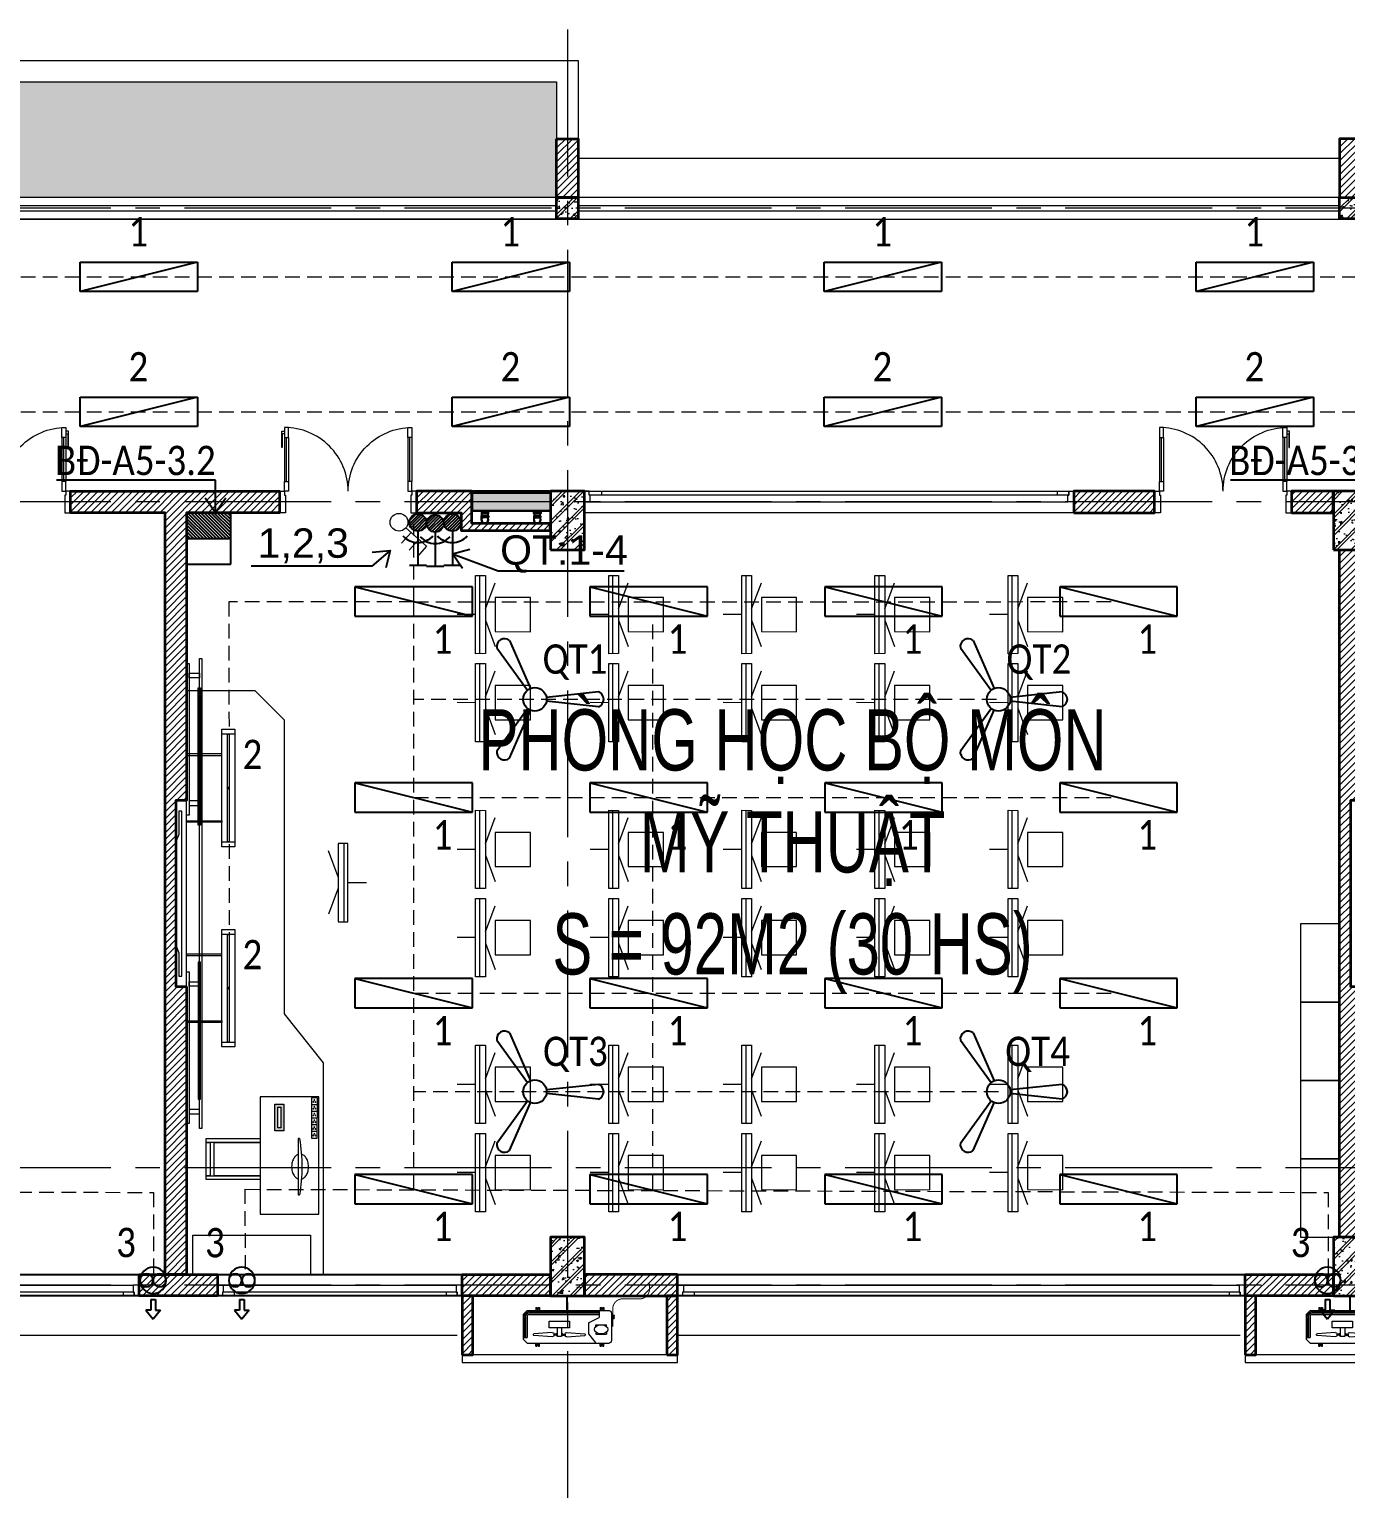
# Model space of a CAD drawing. Header units: millimetres. Extents: x 18326 to 214271, y -298828 to -198730.
# Drawn here: x 155601 to 169047, y -272810 to -257754 of the extents above; entities that cross this region are included whole.
import ezdxf
from ezdxf.enums import TextEntityAlignment as Align

# ---------------------------------------------------------------- set-up
doc = ezdxf.new("R2010")
doc.units = ezdxf.units.MM
doc.header["$LTSCALE"] = 20
doc.header["$MEASUREMENT"] = 0
for name, pattern in [('DASHED2', [0.375, 0.25, -0.125]), ('HIDDEN', [0.375, 0.25, -0.125]), ('xref LC GK$0$CENTER2', [1.125, 0.75, -0.125, 0.125, -0.125])]:
    doc.linetypes.add(name, pattern=pattern)
doc.layers.get('0').update_dxf_attribs({"lineweight": 0})
doc.layers.get('Defpoints').update_dxf_attribs({"color": 1, "lineweight": 25})
for name, color, linetype in [('!Cetech-TBD', 2, 'Continuous'), ('11TBDIEN', 6, 'Continuous'), ('CDC-E', 2, 'Continuous'), ('CDC-E-Equip', 2, 'Continuous'), ('CDC-E-Note', 3, 'Continuous'), ('CETECH-E-Switch', 2, 'Continuous'), ('CETECH-TBD', 2, 'Continuous'), ('TBD', 2, 'Continuous'), ('TEXT', 7, 'Continuous'), ('xref_mb.A5$0$KV-Net thay 3', 251, 'Continuous')]:
    doc.layers.add(name, color=color, linetype=linetype)
for name, color, linetype, lineweight in [('0.MAU XANH- DAY DIEN', 3, 'HIDDEN', 20), ('1.5 Thiết bị điện', 2, 'Continuous', 9), ('IBST-E-Chieu sang', 2, 'Continuous', 9), ('KV-Cat vat lieu', 11, 'Continuous', 20), ('KV-Cay xanh', 78, 'Continuous', 5), ('KV-Dim', 14, 'Continuous', 9), ('KV-Text', 7, 'Continuous', 25), ('xref LC GK$0$KV-Net truc', 251, 'xref LC GK$0$CENTER2', 9), ('xref_mb.A5$0$KV-Cat be tong', 6, 'Continuous', 35), ('xref_mb.A5$0$KV-Cat tuong', 4, 'Continuous', 35), ('xref_mb.A5$0$KV-Cat vat lieu', 11, 'Continuous', 20), ('xref_mb.A5$0$KV-Cay xanh', 78, 'Continuous', 5), ('xref_mb.A5$0$KV-Cua', 34, 'Continuous', 13), ('xref_mb.A5$0$KV-Hatch', 179, 'Continuous', 5), ('xref_mb.A5$0$KV-Net thay 1', 9, 'Continuous', 20), ('xref_mb.A5$0$KV-Net thay 2', 8, 'Continuous', 13), ('xref_mb.A5$0$KV-Noi that', 35, 'Continuous', 9), ('xref_mb.A5$0$KV-Thiet bi', 59, 'Continuous', 9)]:
    doc.layers.add(name, color=color, linetype=linetype, lineweight=lineweight)
doc.styles.add('AN - Arial', font='arial.ttf')
doc.styles.add('KT', font='vnsimli.shx', dxfattribs={"width": 0.72})
doc.styles.add('uv-abc', font='calibril.ttf', dxfattribs={"width": 0.85})
doc.styles.add('VN', font='arial.ttf', dxfattribs={"width": 0.7})
doc.dimstyles.new('A2-1-140', dxfattribs={"dimscale": 100, "dimtxt": 3, "dimasz": 1.5, "dimexe": 0.7, "dimexo": 0, "dimgap": 0.5, "dimtad": 1, "dimdec": 0, "dimrnd": 50, "dimzin": 13, "dimdsep": 46, "dimtxsty": 'KT', "dimblk1": 'ARCHTICK', "dimblk2": 'ARCHTICK', "dimsah": 1, "dimcen": 0, "dimdle": 0.7, "dimclrd": 1, "dimclre": 1, "dimclrt": 3, "dimadec": 0, "dimazin": 0, "dimtfac": 1.222222, "dimtdec": 0, "dimtix": 1, "dimtmove": 2, "dimatfit": 3, "dimldrblk": 'ARCHTICK', "dimfxl": 5, "dimfxlon": 1, "dimtolj": 1, "dimtzin": 13, "dimarcsym": 0})
pattern_1 = [(50, (0, 0), (215.17805, -18.82564), [22.5, -247.5]), (355, (0, 0), (-41.6254, 225.65764), [18, -198]), (100.4514, (17.93, -1.57), (173.55281, 206.83186), [19.12206, -210.34263]), (46.1842, (0, 60), (320.17231, -49.6557), [33.75, -371.25]), (96.6356, (26.68, 55.86), (280.3988, 292.23536), [28.6831, -315.5139]), (351.1842, (0, 60), (280.3986, 292.23558), [27, -297]), (21, (30, 45), (179.07212, -120.78567), [22.5, -247.5]), (326, (30, 45), (72.9946, 217.54501), [18, -198]), (71.4514, (44.92, 34.93), (252.06679, 96.75915), [19.12206, -210.34263]), (37.5, (0, 0), (3.647957, 99.868156), [0, -195.6, 0, -201, 0, -198.75]), (7.5, (0, 0), (78.92086, 118.323514), [0, -114.6, 0, -191.1, 0, -75.75]), (327.5, (-66.9, 0), (160.14673, -6.766462), [0, -75, 0, -234, 0, -310.5]), (317.5, (-96.9, 0), (174.95585, 30.031495), [0, -97.5, 0, -155.4, 0, -220.5]), (45, (0, 0), (-90.156115, 90.156115), []), (45, (0, 36.75), (-90.156115, 90.156115), [])]

# ---------------------------------------------------------------- blocks, each defined once
blk = doc.blocks.new('T3RQƯ')
at = {"layer": 'KV-Text', "color": 8, "insert": (118763, -40602), "char_height": 625, "width": 7962.05, "attachment_point": 2, "style": 'VN'}
blk.add_mtext('\\A1;\\pxqc;PHÒNG HỌC BỘ MÔN \\PMỸ THUẬT\\PS = 92M2 (30 HS)', dxfattribs=at)
blk = doc.blocks.new('t3')
at = {"layer": 'KV-Text', "color": 8, "xscale": 0.003999999956183369, "yscale": 0.003999999956183369, "zscale": 0.003999999956183369}
blk.add_blockref('T3RQƯ', (7.351, 232.338), dxfattribs=at)
blk = doc.blocks.new('l57')
at = {"layer": '!Cetech-TBD'}
for p, q in [((-600, 150), (600, 150)), ((600, 150), (-600, -150)), ((-600, -150), (-600, 150)), ((600, 150), (600, -150)), ((600, -150), (-600, -150))]:
    blk.add_line(p, q, dxfattribs=at)
blk = doc.blocks.new('QTRTUONG')
for centre, radius in [((-3.78, -2.92), 1.6), ((-3.78, -2.12), 0.798), ((-3.78, -3.72), 0.798)]:
    blk.add_circle(centre, radius)
blk = doc.blocks.new('quat gio1')
for p, q in [((114, 25), (114, -25)), ((114, 25), (229, 25)), ((229, 80), (327, 0)), ((229, 25), (229, 80)), ((114, -25), (229, -25)), ((229, -80), (327, 0)), ((229, -25), (229, -80))]:
    blk.add_line(p, q)
at = {"xscale": 89.50243443385698, "yscale": 89.50243443385698, "zscale": 89.50243443385698}
blk.add_blockref('QTRTUONG', (243, 261), dxfattribs=at)
blk = doc.blocks.new('*X544')
at = {"color": 0}
for p, q in [((11475, 51568), (11557, 51650)), ((11479, 51598), (11527, 51646)), ((11480, 51547), (11578, 51645)), ((11490, 51530), (11595, 51635)), ((11503, 51516), (11609, 51622)), ((11520, 51506), (11619, 51605)), ((11540, 51501), (11624, 51585)), ((11568, 51502), (11623, 51557))]:
    blk.add_line(p, q, dxfattribs=at)
blk = doc.blocks.new('S14')
at = {"layer": '!Cetech-TBD'}
for p, q in [((-75, 375), (75, 375)), ((0, 75), (0, 375))]:
    blk.add_line(p, q, dxfattribs=at)
blk.add_circle((0, 0), 75, dxfattribs=at)
blk.add_arc((0, 0), 175, 41.8103, 138.1897, dxfattribs=at)
blk.add_blockref('*X544', (-11550, -51575), dxfattribs=at)
blk = doc.blocks.new('Cong tac 3 - 1 chieu')
blk.add_line((50, 56), (214, 221))
for points in [[(153, 159), (238, 74)], [(214, 221), (299, 137)], [(91, 97), (176, 12)]]:
    blk.add_lwpolyline(points)
blk.add_circle((0, 0), 74.9)
blk = doc.blocks.new('*U596')
at = {"rotation": 217.4054022932137}
blk.add_blockref('Cong tac 3 - 1 chieu', (0, 0), dxfattribs=at)
blk = doc.blocks.new('_ARCHTICK')
at = {"color": 8, "const_width": 0.15}
blk.add_lwpolyline([(-0.5, -0.5), (0.5, 0.5)], dxfattribs=at)
blk = doc.blocks.new('DEN CHIEU BANGTAOTHEM')
for p, q in [((-829, -694), (-829, -509)), ((-829, -509), (-759, -509)), ((-829, -694), (-829, -509)), ((-829, -509), (840, -509)), ((-759, -509), (-759, -694)), ((-759, -591), (770, -591)), ((-759, -612), (-759, -591)), ((770, -612), (-759, -612)), ((770, -694), (770, -509)), ((770, -509), (840, -509)), ((770, -591), (770, -612)), ((840, -509), (840, -694)), ((840, -509), (840, -694)), ((-759, -694), (-829, -694)), ((840, -694), (-829, -694)), ((840, -694), (770, -694))]:
    blk.add_line(p, q)
at = {"elevation": 0}
for points in [[(-458, -9), (-458, -509), (-479, -509), (-479, -9)], [(469, -9), (469, -509), (490, -509), (490, -9)]]:
    blk.add_lwpolyline(points, close=True, dxfattribs=at)
at = {"layer": 'Defpoints'}
blk.add_circle((5, -602), 9.3, dxfattribs=at)
blk = doc.blocks.new('q1')
at = {"layer": 'TBD', "linetype": 'ByBlock'}
for p, q in [((-75, 651), (-18, 119)), ((75, 651), (18, 119)), ((-601, -260), (-112, -44)), ((-526, -390), (-94, -75)), ((526, -390), (94, -75)), ((601, -260), (112, -44))]:
    blk.add_line(p, q, dxfattribs=at)
blk.add_circle((0, 0), 120, dxfattribs=at)
for centre, start, end in [((0, 623), 20.3028, 159.6972), ((-539, -311), 140.3028, 279.6972), ((539, -311), 260.3028, 39.6972)]:
    blk.add_arc(centre, 80, start, end, dxfattribs=at)
blk = doc.blocks.new('pa6')
at = {"layer": 'CDC-E'}
h = blk.add_hatch(dxfattribs=at)
h.set_pattern_fill('ANSI31', scale=5)
h.set_pattern_definition([(45, (0, 0), (-11.2253, 11.2253), [])])
h.paths.add_polyline_path([(150, 175), (-150, 175), (-150, 0), (150, 0)])
for p, q in [((-150, 350), (150, 350)), ((-150, 0), (-150, 350)), ((150, 350), (150, 0)), ((-150, 175), (150, 175)), ((150, 0), (-150, 0))]:
    blk.add_line(p, q, dxfattribs=at)
blk = doc.blocks.new('xref LC GK$0$LC')
at = {"layer": 'xref LC GK$0$KV-Net truc', "color": 8, "ltscale": 100}
for points in [[(130750, -48924), (130750, -85479)], [(175587, -50750), (-10253, -50750)], [(175587, -53750), (-10253, -53750)], [(175587, -60550), (38033, -60550)], [(175587, -61750), (-10253, -61750)]]:
    blk.add_lwpolyline(points, dxfattribs=at)
blk = doc.blocks.new('xref_mb.A5$0$CN')
at = {"color": 8}
for p, q in [((-20, 398), (-267, 398)), ((-71, 398), (-71, 423)), ((-61, 423), (-71, 423)), ((-61, 398), (-61, 423)), ((-51, 398), (-51, 423)), ((-41, 423), (-51, 423)), ((-41, 398), (-41, 423)), ((-314, 332, 3), (-287, 332)), ((-314, 323, 3), (-314, 332, 3)), ((-314, 299, 3), (-314, 307, 3)), ((-314, 299, 3), (-287, 299)), ((-311, 320, 3), (-296, 320, 3)), ((-311, 311, 3), (-296, 311, 3)), ((-296, 311, 3), (-296, 320, 3)), ((-287, -348), (-287, 378)), ((0, -348), (0, 378)), ((27, 332, 3), (0, 332)), ((27, 299, 3), (0, 299)), ((9, 311, 3), (9, 320, 3)), ((24, 320, 3), (9, 320, 3)), ((24, 311, 3), (9, 311, 3)), ((27, 323, 3), (27, 332, 3)), ((27, 299, 3), (27, 307, 3)), ((-314, -238, 0), (-287, -238, -4)), ((-314, -247, 0), (-314, -238, 0)), ((-311, -250, 0), (-296, -250, 0)), ((-311, -259, 0), (-296, -259, 0)), ((-296, -259, 0), (-296, -250, 0)), ((27, -238, 0), (0, -238, -4)), ((9, -259, 0), (9, -250, 0)), ((24, -250, 0), (9, -250, 0)), ((24, -259, 0), (9, -259, 0)), ((27, -247, 0), (27, -238, 0)), ((-314, -271, 0), (-314, -263, 0)), ((-314, -271, 0), (-287, -271, -4)), ((-254, -382), (-287, -348)), ((-33, -382), (-254, -382)), ((0, -348), (-33, -382)), ((27, -271, 0), (0, -271, -4)), ((27, -271, 0), (27, -263, 0))]:
    blk.add_line(p, q, dxfattribs=at)
at = {"color": 8, "lineweight": 5}
for p, q in [((-206, 195), (-287, 261)), ((-191, 355), (-207, 355)), ((-207, 260), (-207, 355)), ((-141, 355), (-125, 355)), ((-125, 260), (-125, 355)), ((-107, 195), (-60, 291)), ((-7, 291), (-60, 291)), ((-33, -335), (-33, 291)), ((-20, -329), (-20, 291)), ((-7, -322), (-7, 291)), ((-233, 1), (-220, 163)), ((-191, 260), (-207, 260)), ((-107, 195), (-206, 195)), ((-193, 1), (-206, 163)), ((-141, 260), (-125, 260)), ((-233, -125), (-220, -287)), ((-199, -36), (-227, -36)), ((-151, -42), (-227, -42)), ((-227, -82), (-227, -42)), ((-151, -82), (-227, -82)), ((-199, -88), (-227, -88)), ((-207, -12), (-219, -12)), ((-207, -112), (-219, -112)), ((-217, -36), (-217, -12)), ((-217, -88), (-217, -112)), ((-209, -36), (-209, -12)), ((-209, -88), (-209, -112)), ((-193, -125), (-206, -287)), ((-46, -348), (-237, -348)), ((-237, -375), (-237, -348)), ((-53, -362), (-237, -362)), ((-60, -375), (-237, -375))]:
    blk.add_line(p, q, dxfattribs=at)
blk.add_lwpolyline([(-93, -152), (-93, 28), (-151, 28), (-151, -152)], close=True, dxfattribs=at)
at = {"color": 8}
for centre, radius, start, end in [((-267, 378), 19.9, 90, 180), ((-20, 378), 19.9, 0, 90), ((-311, 323, 3), 3.32, 180, 270), ((-311, 307, 3), 3.32, 90, 180), ((24, 323, 3), 3.32, 270, 0), ((24, 307, 3), 3.32, 0, 90), ((-311, -247, 0), 3.32, 180, 270), ((-311, -263, 0), 3.32, 90, 180), ((24, -247, 0), 3.32, 270, 0), ((24, -263, 0), 3.32, 0, 90)]:
    blk.add_arc(centre, radius, start, end, dxfattribs=at)
at = {"color": 8, "lineweight": 5}
for centre, radius, start, end in [((-213, 161), 6.84, 16.3642, 163.6358), ((-219, 1), 13.3, 180, 270), ((-207, 1), 13.3, 270, 0), ((-219, -125), 13.3, 90, 180), ((-207, -125), 13.3, 0, 90), ((-213, -285), 6.84, 196.3642, 343.6358), ((-60, -322), 53.1, 270, 0), ((-53, -329), 33.2, 270, 0), ((-46, -335), 13.3, 270, 0)]:
    blk.add_arc(centre, radius, start, end, dxfattribs=at)
at = {"color": 8, "lineweight": 5, "extrusion": (0, 0, -1)}
blk.add_ellipse((-166, 308), major_axis=(0, -60.1), ratio=0.677923, dxfattribs=at)
at = {"layer": 'Defpoints', "color": 8}
blk.add_line((0, 8), (130, 8), dxfattribs=at)
blk.add_lwpolyline([(130, -382), (130, 398)], dxfattribs=at)
blk = doc.blocks.new('xref_mb.A5$0$Module che dieu hoa')
at = {"layer": 'xref_mb.A5$0$KV-Hatch'}
h = blk.add_hatch(dxfattribs=at)
h.set_pattern_fill('ANSI31', color=8, scale=400)
h.set_pattern_definition([(45, (-151971.89, 102689.975), (-35.355339, 35.355339), [])])
h.paths.add_polyline_path([(50, -600), (160, -600), (160, 0), (50, 0)])
h.paths.add_polyline_path([(2140, -600), (2250, -600), (2250, 0), (2140, 0)])
at = {"layer": 'xref_mb.A5$0$KV-Cat tuong', "color": 8}
for points in [[(50, -600), (160, -600), (160, 0), (50, 0)], [(2140, -600), (2250, -600), (2250, 0), (2140, 0)]]:
    blk.add_lwpolyline(points, close=True, dxfattribs=at)
at = {"layer": 'xref_mb.A5$0$KV-Thiet bi', "color": 8, "const_width": 10}
blk.add_lwpolyline([(1964, 125), (1964, 70, -0.414214), (1864, -30), (1689, -30, 0.414214), (1589, -130), (1589, -315)], format="xyb", dxfattribs=at)
at = {"layer": 'xref_mb.A5$0$KV-Thiet bi', "color": 8}
blk.add_lwpolyline([(50, -680), (2250, -680), (2250, -600), (50, -600)], close=True, dxfattribs=at)
at = {"layer": 'xref_mb.A5$0$KV-Thiet bi', "color": 8, "xscale": -1.15384615384619, "yscale": 1.15384615384619, "zscale": 1.153846153846189, "rotation": 270}
blk.add_blockref('xref_mb.A5$0$CN', (1115, -150), dxfattribs=at)
blk = doc.blocks.new('*U401')
at = {"color": 8}
for p, q in [((-110, 1240), (-110, -1140)), ((-220, 1125), (-220, -1035)), ((-180, -1035), (-180, 1125)), ((-220, -1200), (-110, -1200))]:
    blk.add_line(p, q, dxfattribs=at)
for points in [[(-220, 1300), (-110, 1300), (-110, 1240), (-110, 1240), (-110, 1240), (-180, 1240), (-180, 1250), (-220, 1250)], [(-180, 1250), (-220, 1250), (-220, 1125), (-180, 1125)], [(-180, -1035), (-220, -1035), (-220, -1150), (-180, -1150)], [(-220, -1200), (-110, -1200), (-110, -1140), (-110, -1140), (-110, -1140), (-180, -1140), (-180, -1150), (-220, -1150)]]:
    blk.add_lwpolyline(points, close=True, dxfattribs=at)
blk = doc.blocks.new('xref_mb.A5$0$Module TX2')
at = {"layer": 'xref_mb.A5$0$KV-Hatch'}
h = blk.add_hatch(dxfattribs=at)
h.set_pattern_fill('ANSI31', color=8, scale=400, angle=90)
h.paths.add_polyline_path([(-2875, -235), (-3825, -235), (-3825, -15), (-2875, -15)])
h.paths.add_polyline_path([(425, -15), (-375, -15), (-375, -235), (425, -235)])
h.paths.add_polyline_path([(2925, -235), (3825, -235), (3825, -15), (2925, -15)])
at = {"layer": 'xref_mb.A5$0$KV-Cat tuong', "color": 8}
for points in [[(-2875, -235), (-3825, -235), (-3825, -15), (-2875, -15)], [(425, -15), (-375, -15), (-375, -235), (425, -235)], [(2925, -235), (3825, -235), (3825, -15), (2925, -15)]]:
    blk.add_lwpolyline(points, close=True, dxfattribs=at)
at = {"layer": 'xref_mb.A5$0$KV-Net thay 3', "color": 8}
for points in [[(-2875, -235), (-375, -235), (-375, -15), (-2875, -15)], [(425, -235), (2925, -235), (2925, -15), (425, -15)]]:
    blk.add_lwpolyline(points, close=True, dxfattribs=at)
at = {"layer": 'xref_mb.A5$0$KV-Cua', "color": 8, "xscale": -1, "rotation": 90}
for p in [(-1575, -235), (1725, -235)]:
    blk.add_blockref('*U401', p, dxfattribs=at)
blk = doc.blocks.new('*U422')
at = {"color": 8}
for p, q in [((70, 100), (70, 550)), ((90, 550), (90, 100)), ((1310, 550), (1310, 100)), ((1330, 100), (1330, 550))]:
    blk.add_line(p, q, dxfattribs=at)
for points in [[(22, 445), (22, 614), (50, 614), (50, 586), (27, 586), (27, 445)], [(0, 0), (50, 0), (50, -40), (60, -40), (60, -220), (0, -220)], [(1400, 0), (1350, 0), (1350, -40), (1340, -40), (1340, -220), (1400, -220)]]:
    blk.add_lwpolyline(points, close=True, dxfattribs=at)
for points in [[(50, 550), (90, 550), (90, 650), (50, 650), (50, 550)], [(1350, 550), (1310, 550), (1310, 650), (1350, 650), (1350, 550)], [(50, 553), (50, 100)], [(1350, 553), (1350, 100)], [(50, 100), (90, 100), (90, 0), (50, 0), (50, 100)], [(1350, 100), (1310, 100), (1310, 0), (1350, 0), (1350, 100)]]:
    blk.add_lwpolyline(points, dxfattribs=at)
at = {"color": 8, "ltscale": 0.2}
for points in [[(700, 0, 0.414214), (50, 650, 0.414214)], [(700, 0, -0.414214), (1350, 650, -0.414214)]]:
    blk.add_lwpolyline(points, format="xyb", dxfattribs=at)
blk = doc.blocks.new('*U423')
at = {"color": 8}
for p, q in [((-220, 3625), (-220, -1035)), ((-180, -1035), (-180, 3625)), ((-110, 3740), (-110, -1140)), ((-220, -1200), (-110, -1200))]:
    blk.add_line(p, q, dxfattribs=at)
for points in [[(-220, 3800), (-110, 3800), (-110, 3740), (-110, 3740), (-110, 3740), (-180, 3740), (-180, 3750), (-220, 3750)], [(-180, 3750), (-220, 3750), (-220, 3625), (-180, 3625)], [(-180, -1035), (-220, -1035), (-220, -1150), (-180, -1150)], [(-220, -1200), (-110, -1200), (-110, -1140), (-110, -1140), (-110, -1140), (-180, -1140), (-180, -1150), (-220, -1150)]]:
    blk.add_lwpolyline(points, close=True, dxfattribs=at)
blk = doc.blocks.new('xref_mb.A5$0$TX-07')
at = {"layer": 'xref_mb.A5$0$KV-Hatch'}
h = blk.add_hatch(dxfattribs=at)
h.set_pattern_fill('ANSI31', color=8, scale=400)
h.set_pattern_definition([(45, (-145096.89, 262454.975), (-35.355339, 35.355339), [])])
h.paths.add_polyline_path([(2050, -235), (2825, -235), (2825, -15), (2050, -15)])
h.paths.add_polyline_path([(650, -235), (175, -235), (175, -15), (650, -15)])
h.paths.add_polyline_path([(9525, -235), (8175, -235), (8175, -15), (9525, -15)])
h.paths.add_polyline_path([(12110, -5075), (12110, -8015), (11890, -8015), (11890, -235), (10925, -235), (10925, -15), (13060, -15), (13060, -235), (12110, -235), (12110, -3175), (12000, -3175), (12000, -5075)])
h.paths.add_polyline_path([(15025, -15), (14460, -15), (14460, -235), (14915, -235), (14915, -415), (15825, -415), (15825, -345), (15025, -345)])
h.paths.add_polyline_path([(21174, -235), (21999, -235), (21999, -15), (21174, -15)])
h.paths.add_polyline_path([(23399, -235), (23824, -235), (23824, -15), (23399, -15)])
at = {"layer": 'xref_mb.A5$0$KV-Cat tuong', "color": 8}
for points in [[(650, -235), (175, -235), (175, -15), (650, -15)], [(2050, -235), (2825, -235), (2825, -15), (2050, -15)], [(9525, -235), (8175, -235), (8175, -15), (9525, -15)], [(12110, -5075), (12110, -8015), (11890, -8015), (11890, -235), (10925, -235), (10925, -15), (13060, -15), (13060, -235), (12110, -235), (12110, -3175), (12000, -3175), (12000, -5075)], [(15025, -15), (14460, -15), (14460, -235), (14915, -235), (14915, -415), (15825, -415), (15825, -345), (15025, -345)], [(21174, -235), (21999, -235), (21999, -15), (21174, -15)], [(23399, -235), (23824, -235), (23824, -15), (23399, -15)]]:
    blk.add_lwpolyline(points, close=True, dxfattribs=at)
at = {"layer": 'xref_mb.A5$0$KV-Net thay 1', "color": 8}
for points in [[(2825, -15), (7825, -15), (7825, -235), (2825, -235)], [(16174, -15), (21174, -15), (21174, -235), (16174, -235)]]:
    blk.add_lwpolyline(points, close=True, dxfattribs=at)
at = {"layer": 'xref_mb.A5$0$KV-Cua', "color": 8}
for p in [(650, -15), (13060, -15)]:
    blk.add_blockref('*U422', p, dxfattribs=at)
at = {"layer": 'xref_mb.A5$0$KV-Cua', "color": 8, "xscale": -1}
for p in [(10925, -15), (23399, -15)]:
    blk.add_blockref('*U422', p, dxfattribs=at)
at = {"layer": 'xref_mb.A5$0$KV-Cua', "color": 8, "xscale": -1.000000000000001, "rotation": 90}
for p in [(6625, -235), (19974, -235)]:
    blk.add_blockref('*U423', p, dxfattribs=at)
blk = doc.blocks.new('xref_mb.A5$0$HCC')
at = {"layer": 'xref_mb.A5$0$KV-Hatch'}
h = blk.add_hatch(color=8, dxfattribs=at)
h.dxf.hatch_style = 1
h.paths.add_polyline_path([(401, -199), (401, -15), (-397, -15), (-397, -199)])
at = {"layer": 'xref_mb.A5$0$KV-Net thay 3', "color": 8}
for p, q in [((-397, -5, 0), (-397, -198, 0)), ((-397, -15, 0), (401, -15, 0)), ((395, -15), (396, -15)), ((-303, -268, 0), (-303, -252, 0)), ((-303, -252, 0), (-231, -252, 0)), ((-235, -268, 0), (-303, -268, 0)), ((-300, -295, 0), (-300, -268, 0)), ((-298, -200), (-298, -211, 0)), ((-298, -252, 0), (-298, -227, 0)), ((-236, -200, 0), (-236, -211, 0)), ((-236, -227, 0), (-236, -252, 0)), ((-231, -268, 0), (-235, -268, 0)), ((-235, -268, 0), (-235, -295, 0)), ((-231, -252, 0), (-231, -268, 0)), ((304, -252, 0), (232, -252, 0)), ((232, -252, 0), (232, -268, 0)), ((232, -268, 0), (235, -268, 0)), ((235, -268, 0), (304, -268, 0)), ((235, -268, 0), (235, -295, 0)), ((237, -200, 0), (237, -211, 0)), ((237, -227, 0), (237, -252, 0)), ((299, -200), (299, -211, 0)), ((299, -252, 0), (299, -227, 0)), ((300, -295, 0), (300, -268, 0)), ((304, -268, 0), (304, -252, 0))]:
    blk.add_line(p, q, dxfattribs=at)
at = {"layer": 'xref_mb.A5$0$KV-Net thay 3', "color": 8, "elevation": 0}
for points in [[(-389, -15), (-390, -15), (-390, 0), (-407, 0), (-407, -5), (-408, -5), (-408, 0), (-389, 0)], [(393, -15), (393, -15), (393, 0), (411, 0), (411, -5), (412, -5), (412, 0), (393, 0)], [(-303, -211), (-303, -227), (-231, -227), (-231, -211)], [(304, -211), (304, -227), (232, -227), (232, -211)]]:
    blk.add_lwpolyline(points, close=True, dxfattribs=at)
for points in [[(387, -15), (387, 0), (-383, 0), (-383, -15)], [(396, -15), (396, -5), (401, -5), (401, -199), (-397, -199), (-397, -5), (-392, -5), (-392, -15), (-391, -15), (-391, -5), (-398, -5), (-398, -200), (402, -200), (402, -5), (395, -5), (395, -15)]]:
    blk.add_lwpolyline(points, dxfattribs=at)
at = {"layer": 'xref_mb.A5$0$KV-Net thay 3', "color": 8}
for centre, radius, start, end in [((-267, -295, 0), 35.7, 155.38, 24.62), ((-267, -295, 0), 32.5, 180, 0), ((268, -295, 0), 35.7, 155.38, 24.62), ((268, -295, 0), 32.5, 180, 0)]:
    blk.add_arc(centre, radius, start, end, dxfattribs=at)
blk = doc.blocks.new('*U400')
at = {"color": 8}
blk.add_lwpolyline([(-7780, 0), (0, 0), (0, 50), (-7780, 50)], close=True, dxfattribs=at)
blk = doc.blocks.new('*U408')
at = {"color": 8}
blk.add_lwpolyline([(-6980, 0), (0, 0), (0, 50), (-6980, 50)], close=True, dxfattribs=at)
blk = doc.blocks.new('xref_mb.A5$0$A$Cb15db4b7')
at = {"color": 8}
blk.add_line((50, 155), (4750, 155), dxfattribs=at)
for points in [[(50, 155), (1600, 155), (1600, 130), (50, 130)], [(3242.5, 235), (3005, 235), (2927, 265), (1873, 265), (1795, 235), (1557.5, 235), (1557.5, 205), (3242.5, 205)], [(3200, 155), (4750, 155), (4750, 130), (3200, 130)], [(0, 25), (4800, 25), (4800, 0), (0, 0)], [(150, 25), (196, 25), (196, 130), (150, 130)], [(1700, 37.5), (300, 37.5), (300, 12.5), (1700, 12.5)], [(1500, 25), (1454, 25), (1454, 130), (1500, 130)], [(3100, 37.5), (4500, 37.5), (4500, 12.5), (3100, 12.5)], [(3300, 25), (3346, 25), (3346, 130), (3300, 130)], [(4650, 25), (4604, 25), (4604, 130), (4650, 130)]]:
    blk.add_lwpolyline(points, close=True, dxfattribs=at)
blk = doc.blocks.new('xref_mb.A5$0$ghe vi tinh giao vien')
at = {"color": 8}
for points in [[(-170, 0), (-170, 550), (-210, 550), (-210, 0)], [(170, 550), (-170, 550), (-170, 510), (170, 510)], [(170, 0), (170, 470), (-170, 470), (-170, 0)], [(210, 0), (210, 550), (170, 550), (170, 0)]]:
    blk.add_lwpolyline(points, close=True, dxfattribs=at)
blk = doc.blocks.new('xref_mb.A5$0$O cam HDMI')
at = {"layer": 'xref_mb.A5$0$KV-Thiet bi'}
h = blk.add_hatch(color=8, dxfattribs=at)
h.dxf.hatch_style = 1
h.paths.add_polyline_path([(-227, 108), (227, 108), (227, -47), (-227, -47)])
h.paths.add_polyline_path([(-176, 57), (176, 57), (176, 3), (-176, 3)], flags=16)
at = {"layer": 'xref_mb.A5$0$KV-Thiet bi', "color": 8}
for points in [[(-227, 108), (227, 108), (227, -47), (-227, -47)], [(-176, 57), (176, 57), (176, 3), (-176, 3)]]:
    blk.add_lwpolyline(points, close=True, dxfattribs=at)
blk = doc.blocks.new('xref_mb.A5$0$o dien 6d')
at = {"layer": 'xref_mb.A5$0$KV-Cat vat lieu', "color": 8}
blk.add_lwpolyline([(5843104, -64279), (5843104, -64329), (5842761, -64329), (5842761, -64279)], close=True, dxfattribs=at)
at = {"layer": 'xref_mb.A5$0$KV-Thiet bi', "color": 8}
for p, q in [((5842818, -64279), (5842818, -64329)), ((5842875, -64279), (5842875, -64329)), ((5842932, -64279), (5842932, -64329)), ((5842989, -64279), (5842989, -64329)), ((5843046, -64279), (5843046, -64329)), ((5843104, -64279), (5843104, -64329))]:
    blk.add_line(p, q, dxfattribs=at)
for centre in [(5842783, -64296), (5842783, -64314), (5842799, -64305), (5842840, -64296), (5842840, -64314), (5842856, -64305), (5842897, -64296), (5842897, -64314), (5842913, -64305), (5842955, -64296), (5842955, -64314), (5842970, -64305), (5843012, -64296), (5843012, -64314), (5843027, -64305), (5843069, -64296), (5843069, -64314), (5843084, -64305)]:
    blk.add_ellipse(centre, major_axis=(3.23, 0), ratio=1, dxfattribs=at)
blk = doc.blocks.new('xref_mb.A5$0$PC')
at = {"color": 8}
for p, q in [((1897493, 244493, 0), (1897493, 245069, 0)), ((1897493, 245069, 0), (1897505, 245069, 0)), ((1897496, 244493, 0), (1897496, 245069, 0)), ((1897496, 245069, 0), (1897508, 245069, 0)), ((1897505, 244493, 0), (1897493, 244493, 0)), ((1897508, 244493, 0), (1897496, 244493, 0))]:
    blk.add_line(p, q, dxfattribs=at)
blk.add_arc((1895792, 244781, 0), 1740, 350.4727, 9.5273, dxfattribs=at)
for points, knots in [([(1897496, 244656, 0), (1897493, 244657, 0), (1897489, 244658, 0), (1897481, 244663, 0), (1897476, 244666, 0), (1897467, 244674, 0), (1897462, 244679, 0), (1897454, 244689, 0), (1897450, 244695, 0), (1897444, 244708, 0), (1897441, 244715, 0), (1897435, 244729, 0), (1897433, 244737, 0), (1897430, 244752, 0), (1897429, 244760, 0), (1897428, 244777, 0), (1897428, 244785, 0), (1897429, 244801, 0), (1897430, 244809, 0), (1897433, 244825, 0), (1897435, 244833, 0), (1897440, 244847, 0), (1897443, 244854, 0), (1897450, 244867, 0), (1897454, 244873, 0), (1897462, 244883, 0), (1897466, 244888, 0), (1897476, 244896, 0), (1897480, 244899, 0), (1897489, 244904, 0), (1897493, 244905, 0), (1897496, 244907, 0)], [0.220469, 0.220469, 0.220469, 0.220469, 0.351176, 0.351176, 0.538257, 0.538257, 0.725338, 0.725338, 0.912419, 0.912419, 1.099499, 1.099499, 1.28658, 1.28658, 1.473661, 1.473661, 1.660742, 1.660742, 1.847823, 1.847823, 2.034903, 2.034903, 2.221984, 2.221984, 2.409065, 2.409065, 2.596146, 2.596146, 2.783226, 2.783226, 2.921123, 2.921123, 2.921123, 2.921123]), ([(1897528, 244908, 0), (1897529, 244908, 0), (1897530, 244907, 0), (1897536, 244906, 0), (1897541, 244903, 0), (1897551, 244898, 0), (1897555, 244894, 0), (1897565, 244886, 0), (1897569, 244881, 0), (1897577, 244870, 0), (1897580, 244864, 0), (1897587, 244851, 0), (1897590, 244843, 0), (1897595, 244829, 0), (1897596, 244821, 0), (1897599, 244805, 0), (1897600, 244797, 0), (1897601, 244781, 0), (1897601, 244773, 0), (1897599, 244756, 0), (1897598, 244748, 0), (1897594, 244733, 0), (1897592, 244725, 0), (1897587, 244711, 0), (1897583, 244704, 0), (1897576, 244692, 0), (1897572, 244686, 0), (1897564, 244676, 0), (1897560, 244672, 0), (1897550, 244664, 0), (1897545, 244661, 0), (1897536, 244657, 0), (1897532, 244656, 0), (1897528, 244655, 0)], [3.30523, 3.30523, 3.30523, 3.30523, 3.344469, 3.344469, 3.531549, 3.531549, 3.71863, 3.71863, 3.905711, 3.905711, 4.092792, 4.092792, 4.279873, 4.279873, 4.466953, 4.466953, 4.654034, 4.654034, 4.841115, 4.841115, 5.028196, 5.028196, 5.215276, 5.215276, 5.402357, 5.402357, 5.589438, 5.589438, 5.776519, 5.776519, 5.963599, 5.963599, 6.119548, 6.119548, 6.119548, 6.119548])]:
    blk.add_open_spline(points, degree=3, knots=knots, dxfattribs=at)
blk = doc.blocks.new('xref_mb.A5$0$15446161')
at = {"layer": 'xref_mb.A5$0$KV-Noi that', "color": 8}
blk.add_lwpolyline([(-32307, 5043), (-32307, 2883), (-32707, 2383), (-32707, -617), (-33007, -917), (-33707, -917)], dxfattribs=at)
for points in [[(-33642, 4643), (-32442, 4643), (-32442, 5043), (-33642, 5043)], [(-32357, 4428), (-32357, 3228), (-32957, 3228), (-32957, 4428)]]:
    blk.add_lwpolyline(points, close=True, dxfattribs=at)
at = {"color": 8}
for name, p, xscale, yscale, zscale, rotation in [('xref_mb.A5$0$o dien 6d', (26246, 7015144), 1.200000000000005, 1.200000000000005, 1.200000000000005, 270.1513189493489), ('xref_mb.A5$0$O cam HDMI', (-32778, 3439), -0.6000000000000029, 0.6000000000000029, 0.6000000000000029, 270)]:
    blk.add_blockref(name, p, dxfattribs=dict(at, xscale=xscale, yscale=yscale, zscale=zscale, rotation=rotation))
at = {"layer": 'xref_mb.A5$0$KV-Noi that', "color": 8}
blk.add_blockref('xref_mb.A5$0$PC', (-1930062, -240838, 0), dxfattribs=at)
at = {"layer": 'xref_mb.A5$0$KV-Noi that', "color": 8, "rotation": 90}
blk.add_blockref('xref_mb.A5$0$ghe vi tinh giao vien', (-32957, 3865), dxfattribs=at)
at = {"layer": 'xref_mb.A5$0$KV-Noi that', "color": 8, "xscale": -1.000000000000003, "rotation": 90}
blk.add_blockref('xref_mb.A5$0$A$Cb15db4b7', (-33552, 3553), dxfattribs=at)
blk = doc.blocks.new('xref_mb.A5$0$cot22x22')
at = {"layer": 'xref_mb.A5$0$KV-Hatch'}
h = blk.add_hatch(dxfattribs=at)
h.set_pattern_fill('CHAU-01', color=8, scale=30, pattern_type=2)
h.set_pattern_definition(pattern_1)
h.paths.add_polyline_path([(-301545, 85409), (-301545, 85629), (-301765, 85629), (-301765, 85409)])
at = {"layer": 'xref_mb.A5$0$KV-Cat be tong', "color": 8}
blk.add_lwpolyline([(-301765, 85629), (-301545, 85629), (-301545, 85409), (-301765, 85409)], close=True, dxfattribs=at)
blk = doc.blocks.new('xref_mb.A5$0$cot 350x600')
at = {"layer": 'xref_mb.A5$0$KV-Hatch'}
h = blk.add_hatch(dxfattribs=at)
h.set_pattern_fill('CHAU-01', color=8, scale=30, pattern_type=2)
h.set_pattern_definition(pattern_1)
h.paths.add_polyline_path([(187770, 89199), (187420, 89199), (187420, 88599), (187770, 88599)])
at = {"layer": 'xref_mb.A5$0$KV-Cat be tong', "color": 8}
blk.add_lwpolyline([(187420, 88599), (187770, 88599), (187770, 89199), (187420, 89199)], close=True, dxfattribs=at)
blk = doc.blocks.new('xref_mb.A5$0$DVCT3')
at = {"layer": 'xref_mb.A5$0$KV-Cat be tong', "color": 8}
for name, p in [('xref_mb.A5$0$cot22x22', (938311, -125447)), ('xref_mb.A5$0$cot22x22', (946311, -125447)), ('xref_mb.A5$0$cot 350x600', (449062, -132018)), ('xref_mb.A5$0$cot 350x600', (457062, -132018)), ('xref_mb.A5$0$cot 350x600', (449062, -139638)), ('xref_mb.A5$0$cot 350x600', (457062, -139638))]:
    blk.add_blockref(name, p, dxfattribs=at)
blk = doc.blocks.new('*U424')
at = {"color": 8}
for p, q in [((-110, 4540), (-110, -1140)), ((-220, 4425), (-220, -1035)), ((-180, -1035), (-180, 4425)), ((-220, -1200), (-110, -1200))]:
    blk.add_line(p, q, dxfattribs=at)
for points in [[(-220, 4600), (-110, 4600), (-110, 4540), (-110, 4540), (-110, 4540), (-180, 4540), (-180, 4550), (-220, 4550)], [(-180, 4550), (-220, 4550), (-220, 4425), (-180, 4425)], [(-180, -1035), (-220, -1035), (-220, -1150), (-180, -1150)], [(-220, -1200), (-110, -1200), (-110, -1140), (-110, -1140), (-110, -1140), (-180, -1140), (-180, -1150), (-220, -1150)]]:
    blk.add_lwpolyline(points, close=True, dxfattribs=at)
blk = doc.blocks.new('xref_mb.A5$0$tx2a')
at = {"layer": 'xref_mb.A5$0$KV-Hatch'}
h = blk.add_hatch(dxfattribs=at)
h.set_pattern_fill('ANSI31', color=8, scale=400)
h.set_pattern_definition([(45, (-189096.89, 102704.975), (-35.355339, 35.355339), [])])
h.paths.add_polyline_path([(2925, 235), (3825, 235), (3825, 15), (2925, 15)])
h.paths.add_polyline_path([(-2875, 235), (-3825, 235), (-3825, 15), (-2875, 15)])
at = {"layer": 'xref_mb.A5$0$KV-Cat tuong', "color": 8}
for points in [[(-2875, 235), (-3825, 235), (-3825, 15), (-2875, 15)], [(2925, 235), (3825, 235), (3825, 15), (2925, 15)]]:
    blk.add_lwpolyline(points, close=True, dxfattribs=at)
at = {"layer": 'xref_mb.A5$0$KV-Net thay 3', "color": 8}
blk.add_lwpolyline([(-2875, 235), (2925, 235), (2925, 15), (-2875, 15)], close=True, dxfattribs=at)
at = {"layer": 'xref_mb.A5$0$KV-Cua', "color": 8, "rotation": 90}
blk.add_blockref('*U424', (1725, 235), dxfattribs=at)
blk = doc.blocks.new('xref_mb.A5$0$A$C8ad3305f')
at = {"layer": 'xref_mb.A5$0$KV-Hatch'}
h = blk.add_hatch(dxfattribs=at)
h.set_pattern_fill('ANSI31', color=8, scale=400)
h.set_pattern_definition([(45, (-169096.89, 262579.975), (-35.355339, 35.355339), [])])
h.paths.add_polyline_path([(110, -4950), (110, -7510), (-110, -7510), (-110, -490), (110, -490), (110, -3050), (0, -3050), (0, -4950)])
at = {"layer": 'xref_mb.A5$0$KV-Cat tuong', "color": 8}
blk.add_lwpolyline([(110, -4950), (110, -7510), (-110, -7510), (-110, -490), (110, -490), (110, -3050), (0, -3050), (0, -4950), (110, -4950)], dxfattribs=at)
blk = doc.blocks.new('xref_mb.A5$0$khung tranh')
at = {"color": 8}
for p, q in [((74439, 7738), (73790, 7270)), ((74091, 7536), (73980, 7690)), ((74197, 7489), (74472, 7565)), ((74103, 7421), (73944, 7184)), ((74350, 7477), (74067, 7272)), ((74561, 7185), (74350, 7477)), ((74067, 7272), (74277, 6980)), ((74277, 6980), (74561, 7185))]:
    blk.add_line(p, q, dxfattribs=at)
blk.add_lwpolyline([(73826, 7221), (73767, 7302), (74416, 7770), (74474, 7689)], close=True, dxfattribs=at)
blk = doc.blocks.new('xref_mb.A5$0$A$Cc26d60cc')
at = {"color": 8}
for p, q in [((230, 0, 519), (230, 800, 519)), ((290, 458, 519), (389, 725, 519)), ((190, 400, 519), (0, 400, 519)), ((290, 342, 519), (389, 75, 519))]:
    blk.add_line(p, q, dxfattribs=at)
at = {"color": 8, "elevation": 519}
blk.add_lwpolyline([(290, 800), (190, 800), (190, 0), (290, 0)], close=True, dxfattribs=at)
blk = doc.blocks.new('xref_mb.A5$0$PMT')
at = {"color": 8, "elevation": 1041}
for points in [[(-4813, 8061), (-4813, 8861), (-5213, 8861), (-5213, 8061)], [(-4813, 7261), (-4813, 8061), (-5213, 8061), (-5213, 7261)], [(-4813, 6461), (-4813, 7261), (-5213, 7261), (-5213, 6461)], [(-4813, 5661), (-4813, 6461), (-5213, 6461), (-5213, 5661)]]:
    blk.add_lwpolyline(points, close=True, dxfattribs=at)
at = {"color": 8, "rotation": 234.1632723156754}
for p in [(35443, 72678, 1041), (36803, 72678, 1041), (38163, 72678, 1041), (39523, 72678, 1041), (40883, 72678, 1041), (35443, 71778, 1041), (36803, 71778, 1041), (38163, 71778, 1041), (39523, 71778, 1041), (40883, 71778, 1041), (35443, 70278, 1041), (36803, 70278, 1041), (38163, 70278, 1041), (39523, 70278, 1041), (40883, 70278, 1041), (35443, 69378, 1041), (36803, 69378, 1041), (38163, 69378, 1041), (39523, 69378, 1041), (40883, 69378, 1041), (35443, 67878, 1041), (36803, 67878, 1041), (38163, 67878, 1041), (39523, 67878, 1041), (40883, 67878, 1041), (35443, 66978, 1041), (36803, 66978, 1041), (38163, 66978, 1041), (39523, 66978, 1041), (40883, 66978, 1041)]:
    blk.add_blockref('xref_mb.A5$0$khung tranh', p, dxfattribs=at)
at = {"color": 8}
blk.add_blockref('xref_mb.A5$0$A$Cc26d60cc', (4729, 4838, -519), dxfattribs=at)

msp = doc.modelspace()

# ---------------------------------------------------------------- hatches: boundary and pattern name
at = {"layer": 'xref_mb.A5$0$KV-Cay xanh'}
h = msp.add_hatch(dxfattribs=at)
h.set_pattern_fill('CROSS', color=8, scale=500)
h.paths.add_polyline_path([(160987, -258290), (160987, -259470), (154007, -259470), (153217, -258870), (152987, -258870), (152987, -259470), (145427, -259470), (145427, -258290)])
at = {"layer": 'xref_mb.A5$0$KV-Hatch'}
h = msp.add_hatch(dxfattribs=at)
h.set_pattern_fill('ANSI31', color=8, scale=400)
h.paths.add_polyline_path([(141407, -259690), (144987, -259690), (144987, -259580), (141627, -259580), (141627, -259180), (144987, -259180), (144987, -259470), (145207, -259470), (145207, -259070), (141407, -259070)])
h.paths.add_polyline_path([(153207, -259690), (154007, -259690), (154007, -259470), (153217, -258870), (152987, -258870), (152987, -259470), (153207, -259470), (153207, -259001), (153825, -259470), (153207, -259470)])
h.paths.add_polyline_path([(160987, -258870), (161207, -258870), (161207, -259470), (160987, -259470)])
h.paths.add_polyline_path([(169207, -259690), (170007, -259690), (170007, -259470), (169217, -258870), (168987, -258870), (168987, -259470), (169207, -259470), (169207, -259001), (169825, -259470), (169207, -259470)])
h.paths.add_polyline_path([(171937, -258870), (172157, -258870), (172157, -259690), (171937, -259690)])
h.paths.add_polyline_path([(187687, -259690), (185207, -259690), (185207, -259580), (187467, -259580), (187467, -259180), (185207, -259180), (185207, -259470), (184987, -259470), (184987, -259070), (187687, -259070)])
h.paths.add_polyline_path([(193207, -259690), (195792, -259690), (195792, -259470), (193207, -259470)])
h.paths.add_polyline_path([(197487, -259690), (197487, -259470), (196572, -259470), (196572, -259690)])
h.paths.add_polyline_path([(197707, -259690), (197487, -259690), (197487, -260500), (197097, -260500), (197097, -260610), (197707, -260610)])
h.paths.add_polyline_path([(197357, -262470), (197357, -262690), (196047, -262690), (196047, -262470), (197097, -262470), (197097, -261710), (197707, -261710), (197707, -262470), (197487, -262470), (197487, -261820), (197207, -261820), (197207, -262470)])
h.paths.add_polyline_path([(193272, -262470), (194647, -262470), (194647, -262690), (193272, -262690)])
h.paths.add_polyline_path([(197487, -263070), (197707, -263070), (197707, -268905), (197487, -268905)])
h.paths.add_polyline_path([(194022, -270470), (193272, -270470), (193272, -270690), (194022, -270690)])
h.paths.add_polyline_path([(194822, -270470), (197357, -270470), (197357, -270690), (194822, -270690)])
h.paths.add_polyline_path([(197707, -269705), (197487, -269705), (197487, -270090), (197707, -270090)])
h.paths.add_polyline_path([(186222, -270690), (186002, -270690), (186002, -270980), (184192, -270980), (184192, -270690), (183972, -270690), (183972, -271090), (186222, -271090)])
h.paths.add_polyline_path([(146222, -270690), (146002, -270690), (146002, -270980), (143682, -270980), (143682, -270690), (143462, -270690), (143462, -271090), (146222, -271090)])

# ---------------------------------------------------------------- linework, layer by layer
at = {"layer": '0.MAU XANH- DAY DIEN', "linetype": 'DASHED2', "ltscale": 30}
for points in [[(133913, -260280), (194727, -260280)], [(133913, -261660), (194727, -261660)], [(159527, -263598), (159527, -262805)], [(159527, -263600), (157639, -263600), (157642, -267199)], [(159527, -269598), (159527, -263598)], [(159527, -263600), (166727, -263598)], [(161970, -269608), (161970, -263748)], [(165480, -264596), (159527, -264596)], [(159527, -265598), (166727, -265598)], [(159527, -267598), (166727, -267598)], [(165502, -268604), (159527, -268604)], [(145802, -269601), (156869, -269633)], [(156869, -269633), (156869, -270483)], [(157802, -269598), (157805, -270415)], [(157802, -269601), (168869, -269633)], [(168869, -269633), (168869, -270483)]]:
    msp.add_lwpolyline(points, dxfattribs=at)
at = {"layer": 'xref_mb.A5$0$KV-Cat tuong', "color": 8}
for points in [[(160987, -258870), (161207, -258870), (161207, -259470), (160987, -259470)], [(169207, -259690), (170007, -259690), (170007, -259470), (169217, -258870), (168987, -258870), (168987, -259470), (169207, -259470), (169207, -259001), (169825, -259470), (169207, -259470)]]:
    msp.add_lwpolyline(points, close=True, dxfattribs=at)
at = {"layer": 'xref_mb.A5$0$KV-Net thay 2', "color": 8}
for points in [[(145207, -258070), (161207, -258070), (161207, -259690), (145207, -259690)], [(160987, -258290), (160987, -259470), (154007, -259470), (153217, -258870), (152987, -258870), (152987, -259470), (145427, -259470), (145427, -258290)], [(160987, -259470), (154007, -259470), (154007, -259690), (160987, -259690)], [(161207, -259690), (168987, -259690), (168987, -259470), (161207, -259470)]]:
    msp.add_lwpolyline(points, close=True, dxfattribs=at)
for points in [[(168987, -259070), (161207, -259070)], [(154222, -271090), (159972, -271090)], [(162222, -271090), (167972, -271090)]]:
    msp.add_lwpolyline(points, dxfattribs=at)

# ---------------------------------------------------------------- block references
at = {"yscale": 0.9999811998533592, "zscale": 0.9999811998533592}
for p, xscale in [((156718, -260280), 0.9999811998533592), ((160519, -260280), 0.9999811998533592), ((164320, -260280), 0.9999811998533592), ((168121, -260280), 0.9999811998533592), ((156718, -261660), 0.9999811998533592), ((160519, -261660), 0.9999811998533592), ((164320, -261660), 0.9999811998533592), ((168121, -261660), 0.9999811998533592), ((159527, -263598), -0.9999811998533592), ((161927, -263598), -0.9999811998533592), ((164327, -263598), -0.9999811998533592), ((166727, -263598), -0.9999811998533592), ((159527, -265598), -0.9999811998533592), ((161927, -265598), -0.9999811998533592), ((164327, -265598), -0.9999811998533592), ((166727, -265598), -0.9999811998533592), ((159527, -267598), -0.9999811998533592), ((161927, -267598), -0.9999811998533592), ((164327, -267598), -0.9999811998533592), ((166727, -267598), -0.9999811998533592), ((159527, -269598), -0.9999811998533592), ((161927, -269598), -0.9999811998533592), ((164327, -269598), -0.9999811998533592), ((166727, -269598), -0.9999811998533592)]:
    msp.add_blockref('l57', p, dxfattribs=dict(at, xscale=xscale))
at = {"layer": '1.5 Thiết bị điện', "xscale": 0.7190646153845159, "yscale": 0.7190646153845159, "zscale": 0.7190646153845159, "rotation": 89.99999999999997}
for p in [(157200, -265506), (157200, -267551)]:
    msp.add_blockref('DEN CHIEU BANGTAOTHEM', p, dxfattribs=at)
at = {"layer": '11TBDIEN', "xscale": -0.9353070829510689, "yscale": 0.9353070829510689, "zscale": 0.9353070829510689, "rotation": 89.99999999999997}
for p in [(156864, -270620), (157771, -270620), (168864, -270620)]:
    msp.add_blockref('quat gio1', p, dxfattribs=at)
at = {"layer": 'CDC-E-Equip', "xscale": -1.5, "yscale": 1.5, "zscale": 1.5, "rotation": 180}
msp.add_blockref('pa6', (157432, -262690), dxfattribs=at)
at = {"layer": 'CETECH-E-Switch', "ltscale": 30, "rotation": 180.0810046212292}
for p, xscale, yscale, zscale in [((159570, -262790), 1.170150617869477, 1.170150617869477, 1.170150617869477), ((159746, -262799), 1.170150617869477, 1.170150617869477, 1.170150617869477), ((159922, -262790), 1.170150617869478, 1.170150617869478, 1.170150617869478)]:
    msp.add_blockref('S14', p, dxfattribs=dict(at, xscale=xscale, yscale=yscale, zscale=zscale))
at = {"layer": 'CETECH-TBD', "ltscale": 1000, "rotation": 270}
for p in [(160765, -264596), (165502, -264596), (160765, -268604), (165502, -268604)]:
    msp.add_blockref('q1', p, dxfattribs=at)
at = {"layer": 'IBST-E-Chieu sang', "xscale": 1.212631576989025, "yscale": 1.212631576989025, "zscale": 1.212631576989025, "rotation": 55.46444209114816}
msp.add_blockref('*U596', (159377, -262787), dxfattribs=at)
at = {"layer": 'KV-Cay xanh', "color": 8, "xscale": 250, "yscale": 250, "zscale": 250}
msp.add_blockref('t3', (42797, -282180), dxfattribs=at)
at = {"layer": 'xref LC GK$0$KV-Net truc', "color": 8}
msp.add_blockref('xref LC GK$0$LC', (30347, -208830), dxfattribs=at)
at = {"layer": 'xref_mb.A5$0$KV-Cat be tong', "color": 8}
msp.add_blockref('xref_mb.A5$0$DVCT3', (-475559, -219651), dxfattribs=at)
at = {"layer": 'xref_mb.A5$0$KV-Cat tuong', "color": 8}
for name, p in [('xref_mb.A5$0$TX-07', (145097, -262455)), ('xref_mb.A5$0$HCC', (160521, -262470)), ('xref_mb.A5$0$A$C8ad3305f', (169097, -262580)), ('xref_mb.A5$0$Module che dieu hoa', (159972, -270690)), ('xref_mb.A5$0$tx2a', (165097, -270705)), ('xref_mb.A5$0$Module che dieu hoa', (167972, -270690))]:
    msp.add_blockref(name, p, dxfattribs=at)
at = {"layer": 'xref_mb.A5$0$KV-Cat tuong', "color": 8, "xscale": -1, "rotation": 180}
msp.add_blockref('xref_mb.A5$0$Module TX2', (157097, -270705), dxfattribs=at)
at = {"layer": 'xref_mb.A5$0$KV-Noi that', "color": 8, "ltscale": 100, "rotation": 180}
msp.add_blockref('xref_mb.A5$0$PMT', (163773, -261229, -1041), dxfattribs=at)
at = {"layer": 'xref_mb.A5$0$KV-Noi that', "color": 8, "xscale": -1, "rotation": 180}
msp.add_blockref('xref_mb.A5$0$15446161', (190914, -265427), dxfattribs=at)
at = {"layer": 'xref_mb.A5$0$KV-Thiet bi', "color": 8}
for name, p in [('*U408', (160987, -259605)), ('*U400', (168987, -259605))]:
    msp.add_blockref(name, p, dxfattribs=at)

# ---------------------------------------------------------------- texts
at = {"layer": 'CDC-E-Note', "style": 'uv-abc', "width": 0.85}
for s, p in [('1', (156613, -259819)), ('1', (160414, -259819)), ('1', (164214, -259819)), ('1', (168015, -259819)), ('2', (156613, -261199)), ('2', (160414, -261199)), ('2', (164214, -261199)), ('2', (168015, -261199)), ('BĐ-A5-3.2', (155862, -262156)), ('BĐ-A5-3.3', (167858, -262156)), ('1', (159722, -263980)), ('1', (162122, -263980)), ('1', (164522, -263980)), ('1', (166922, -263980)), ('QT1', (160843, -264185)), ('QT2', (165582, -264185)), ('2', (157778, -265159)), ('1', (159722, -265980)), ('1', (162122, -265980)), ('1', (164484, -265980)), ('1', (166922, -265980)), ('2', (157778, -267204)), ('1', (159722, -267980)), ('1', (162122, -267980)), ('1', (164522, -267980)), ('1', (166922, -267980)), ('QT3', (160847, -268192)), ('QT4', (165569, -268192)), ('1', (159722, -269980)), ('1', (162122, -269980)), ('1', (164522, -269980)), ('1', (166922, -269980)), ('3', (156487, -270144)), ('3', (157395, -270146)), ('3', (168487, -270144))]:
    msp.add_text(s, height=300, dxfattribs=at).set_placement(p, align=Align.MIDDLE_LEFT)
at = {"layer": 'TEXT', "color": 2, "style": 'AN - Arial'}
for s, p in [('1,2,3', (157933, -263150)), ('QT:1-4', (160410, -263221))]:
    msp.add_text(s, height=300, dxfattribs=at).set_placement(p)

# ---------------------------------------------------------------- leaders
at = {"layer": 'KV-Cat vat lieu'}
for points in [[(157501, -262690), (157501, -262358), (155876, -262358)], [(169497, -262690), (169497, -262358), (167872, -262358)]]:
    msp.add_leader(points, dimstyle='A2-1-140', override={"dimgap": 0.5, "dimtad": 0, "dimclrd": 0, "dimldrblk": 'Open90'}, dxfattribs=at)
at = {"layer": 'KV-Dim', "color": 0}
for points in [[(159286, -263075), (159099, -263235), (157867, -263235)], [(159923, -263109), (160389, -263282), (161676, -263282)]]:
    msp.add_leader(points, dimstyle='A2-1-140', override={"dimtad": 0, "dimclrd": 0, "dimldrblk": 'Open90'}, dxfattribs=at)

doc.saveas('drawing.dxf')
